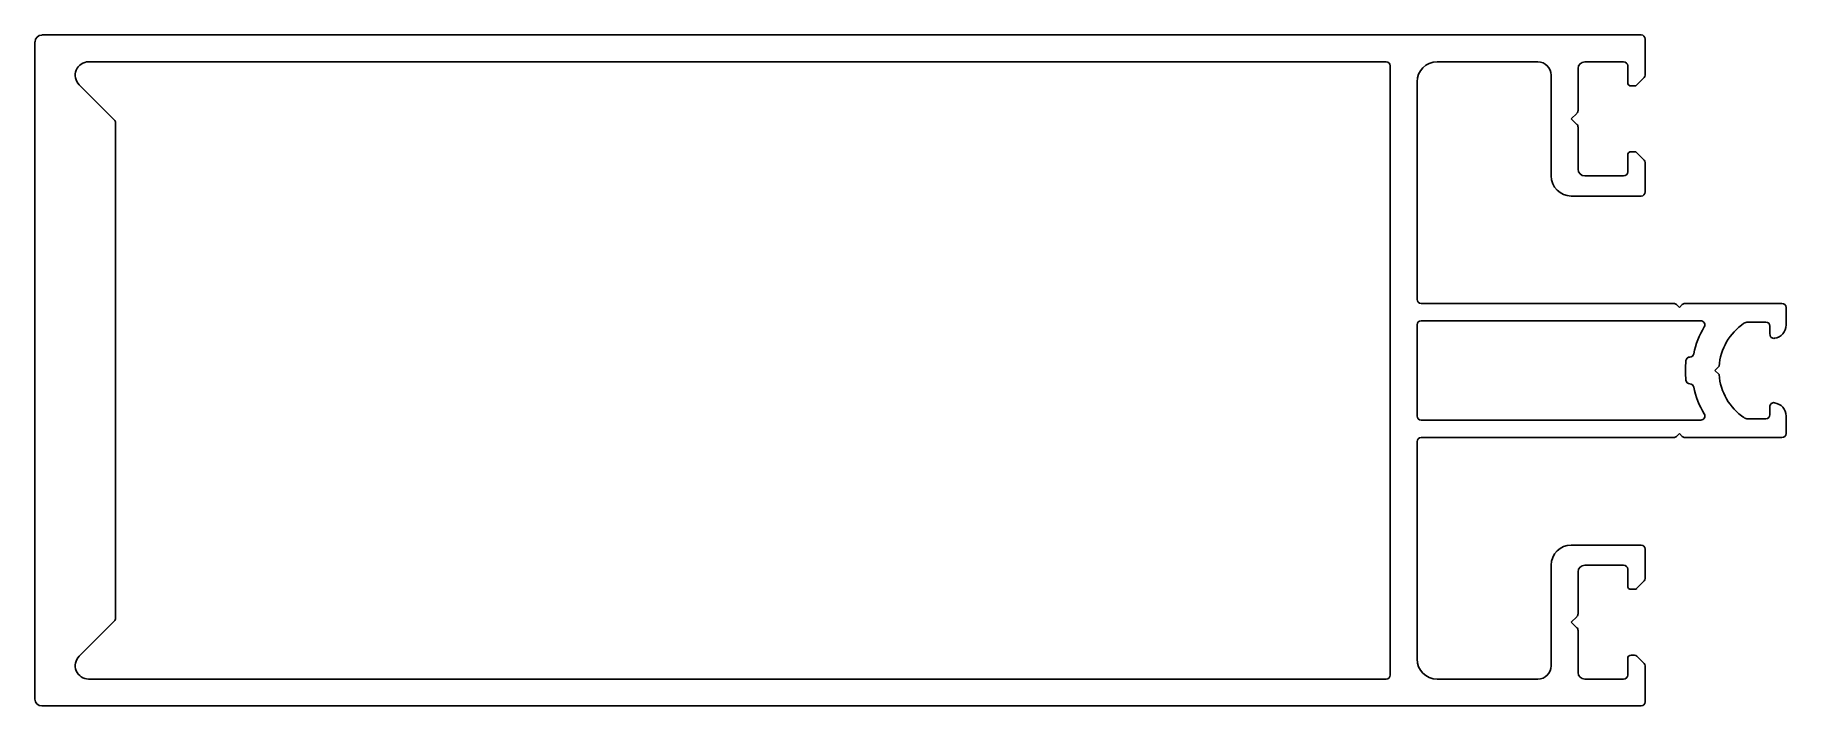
# Model space of a CAD drawing. Extents: x 742 to 872, y 474 to 524.
import ezdxf

# ---------------------------------------------------------------- set-up
doc = ezdxf.new("R2010")
doc.units = 0
doc.layers.get('0').update_dxf_attribs({"linetype": 'CONTINUOUS'})

msp = doc.modelspace()

# ---------------------------------------------------------------- linework, layer by layer
at = {"color": 0}
for p, q in [((741.94, 474.86), (741.94, 523.85)), ((742.44, 524.36), (861.64, 524.36)), ((861.94, 524.06), (861.94, 521.37)), ((745.94, 522.36), (842.64, 522.36)), ((842.94, 522.06), (842.94, 476.66)), ((853.94, 522.36), (846.44, 522.36)), ((860.34, 522.36), (857.44, 522.36)), ((860.64, 520.81), (860.64, 522.06)), ((844.94, 520.86), (844.94, 504.66)), ((854.94, 513.86), (854.94, 521.36)), ((856.94, 521.86), (856.94, 518.74)), ((861.87, 521.19), (861.32, 520.64)), ((747.85, 518.03), (745.24, 520.65)), ((861.14, 520.56), (860.89, 520.56)), ((856.85, 518.52), (856.44, 518.11)), ((856.44, 518.11), (856.85, 517.7)), ((747.94, 480.9), (747.94, 517.82)), ((856.94, 517.49), (856.94, 514.36)), ((860.89, 515.66), (861.14, 515.66)), ((861.32, 515.59), (861.87, 515.04)), ((860.64, 514.16), (860.64, 515.41)), ((861.94, 514.86), (861.94, 512.66)), ((857.44, 513.86), (860.34, 513.86)), ((861.64, 512.36), (856.44, 512.36)), ((864.06, 504.36), (845.24, 504.36)), ((864.49, 504.06), (864.28, 504.27)), ((864.7, 504.27), (864.49, 504.06)), ((872.14, 504.36), (864.91, 504.36)), ((872.44, 502.75), (872.44, 504.06)), ((844.94, 495.96), (844.94, 502.76)), ((844.94, 495.96), (844.94, 502.76)), ((845.24, 503.06), (866.09, 503.06)), ((845.24, 503.06), (866.09, 503.06)), ((869.59, 502.96), (870.94, 502.96)), ((871.24, 502.66), (871.24, 502.06)), ((865.27, 500.36), (865.28, 500.36)), ((865.27, 500.36), (865.28, 500.36)), ((867.14, 499.36), (867.45, 499.67)), ((867.45, 499.05), (867.14, 499.36)), ((865.28, 498.36), (865.27, 498.36)), ((865.28, 498.36), (865.27, 498.36)), ((871.24, 496.66), (871.24, 496.06)), ((872.44, 494.66), (872.44, 495.96)), ((866.09, 495.66), (845.24, 495.66)), ((866.09, 495.66), (845.24, 495.66)), ((864.28, 494.44), (864.49, 494.66)), ((864.49, 494.66), (864.7, 494.44)), ((870.94, 495.76), (869.59, 495.76)), ((844.94, 494.06), (844.94, 477.86)), ((845.24, 494.36), (864.06, 494.36)), ((864.91, 494.36), (872.14, 494.36)), ((856.44, 486.35), (861.64, 486.35)), ((861.94, 486.05), (861.94, 483.86)), ((854.94, 477.36), (854.94, 484.85)), ((856.94, 484.35), (856.94, 481.23)), ((860.34, 484.85), (857.44, 484.85)), ((860.64, 483.3), (860.64, 484.55)), ((861.14, 483.05), (860.89, 483.05)), ((861.87, 483.68), (861.32, 483.13)), ((745.24, 478.06), (747.85, 480.68)), ((856.85, 481.01), (856.44, 480.6)), ((856.44, 480.6), (856.85, 480.19)), ((856.94, 479.98), (856.94, 476.86)), ((860.64, 476.66), (860.64, 477.9)), ((860.89, 478.15), (861.14, 478.15)), ((861.32, 478.08), (861.87, 477.53)), ((842.64, 476.36), (745.94, 476.36)), ((846.44, 476.36), (853.94, 476.36)), ((857.44, 476.36), (860.34, 476.36)), ((861.94, 477.35), (861.94, 474.66)), ((861.64, 474.36), (742.44, 474.36))]:
    msp.add_line(p, q, dxfattribs=at)
for centre, radius, start, end in [((742.46, 523.84), 0.517, 91.8488, 179.2343), ((861.64, 524.06), 0.3, 0, 90), ((745.94, 521.36), 1, 90, 225), ((842.64, 522.06), 0.3, 0, 90), ((846.44, 520.86), 1.5, 90, 180), ((853.94, 521.36), 1, 0, 90), ((857.44, 521.86), 0.5, 90, 180), ((860.34, 522.06), 0.3, 0, 90), ((860.89, 520.81), 0.25, 180, 270), ((861.69, 521.37), 0.25, 315, 0), ((861.14, 520.81), 0.25, 270, 315), ((856.64, 518.74), 0.3, 315, 0), ((747.64, 517.82), 0.3, 0, 45), ((856.64, 517.49), 0.3, 0, 45), ((860.89, 515.41), 0.25, 90, 180), ((861.14, 515.41), 0.25, 45, 90), ((857.44, 514.36), 0.5, 180, 270), ((860.34, 514.16), 0.3, 270, 0), ((861.69, 514.86), 0.25, 360, 45), ((856.44, 513.86), 1.5, 180, 270), ((861.64, 512.66), 0.3, 270, 0), ((845.24, 504.66), 0.3, 180, 270), ((864.06, 504.06), 0.3, 45, 90), ((864.91, 504.06), 0.3, 90, 135), ((872.14, 504.06), 0.3, 0, 90), ((845.24, 502.76), 0.3, 90, 180), ((845.24, 502.76), 0.3, 90, 180), ((871.68, 499.36), 6.24, 148.676, 168.5346), ((871.68, 499.36), 6.24, 148.676, 168.5346), ((866.09, 502.76), 0.3, 328.676, 90), ((866.09, 502.76), 0.3, 328.676, 90), ((871.68, 499.36), 4.24, 124.0164, 175.7875), ((869.59, 502.46), 0.5, 90, 124.0164), ((870.94, 502.66), 0.3, 0, 90), ((871.44, 502.75), 1, 278.2132, 0), ((871.54, 502.05), 0.298, 179.5855, 278.6277), ((871.68, 499.36), 6.74, 173.7599, 186.2401), ((871.68, 499.36), 6.74, 173.7599, 186.2401), ((865.28, 500.06), 0.3, 90, 173.7599), ((865.28, 500.06), 0.3, 90, 173.7599), ((865.27, 500.66), 0.3, 270, 348.5346), ((865.27, 500.66), 0.3, 270, 348.5346), ((865.28, 498.66), 0.3, 186.2401, 270), ((865.28, 498.66), 0.3, 186.2401, 270), ((871.68, 499.36), 4.24, 184.2125, 235.9836), ((865.27, 498.06), 0.3, 11.4654, 90), ((865.27, 498.06), 0.3, 11.4654, 90), ((871.68, 499.36), 6.24, 191.4654, 211.324), ((871.68, 499.36), 6.24, 191.4654, 211.324), ((845.24, 495.96), 0.3, 180, 270), ((845.24, 495.96), 0.3, 180, 270), ((866.09, 495.96), 0.3, 270, 31.324), ((866.09, 495.96), 0.3, 270, 31.324), ((870.94, 496.06), 0.3, 270, 0), ((871.54, 496.66), 0.301, 82.0597, 179.7271), ((871.44, 495.96), 1, 0, 81.7868), ((869.59, 496.26), 0.5, 235.9836, 270), ((872.14, 494.66), 0.3, 270, 0), ((845.24, 494.06), 0.3, 90, 180), ((864.06, 494.66), 0.3, 270, 315), ((864.91, 494.66), 0.3, 225, 270), ((856.44, 484.85), 1.5, 90, 180), ((861.64, 486.05), 0.3, 0, 90), ((857.44, 484.35), 0.5, 90, 180), ((860.34, 484.55), 0.3, 0, 90), ((860.89, 483.3), 0.25, 180, 270), ((861.14, 483.3), 0.25, 270, 315), ((861.69, 483.86), 0.25, 315, 0), ((747.64, 480.9), 0.3, 315, 0), ((856.64, 481.23), 0.3, 315, 0), ((856.64, 479.98), 0.3, 0, 45), ((745.94, 477.36), 1, 135, 270), ((846.44, 477.86), 1.5, 180, 270), ((860.89, 477.9), 0.25, 90, 180), ((861.14, 477.9), 0.25, 45, 90), ((842.64, 476.66), 0.3, 270, 0), ((853.94, 477.36), 1, 270, 0), ((857.44, 476.86), 0.5, 180, 270), ((860.34, 476.66), 0.3, 270, 0), ((861.69, 477.35), 0.25, 360, 45), ((742.44, 474.86), 0.5, 180, 270), ((861.64, 474.66), 0.3, 270, 0)]:
    msp.add_arc(centre, radius, start, end, dxfattribs=at)

doc.saveas('drawing.dxf')
